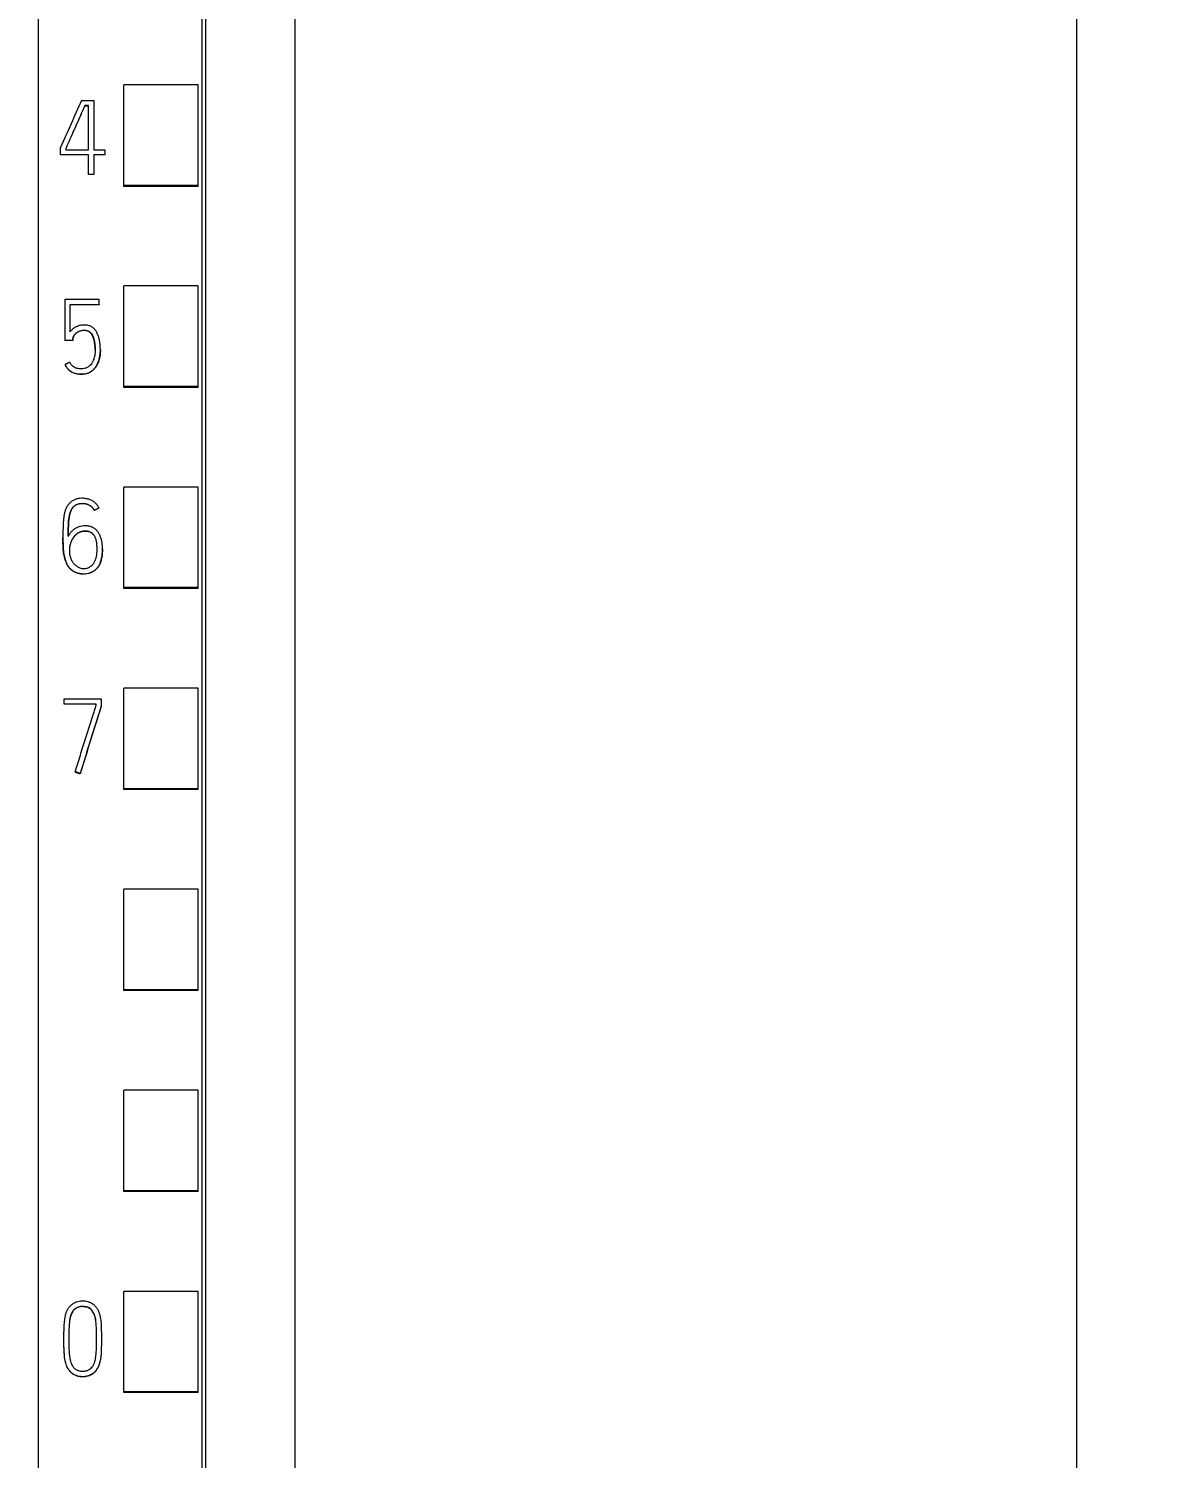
# Model space of a CAD drawing. Header units: millimetres. Extents: x 1359 to 3577, y 1333 to 3557.
# Drawn here: x 2784.92 to 2815.27, y 2979.14 to 3017.55 of the extents above; entities that cross this region are included whole.
import ezdxf

# ---------------------------------------------------------------- set-up
doc = ezdxf.new("R2010")
doc.units = ezdxf.units.MM
doc.layers.add('000-PI-Oprema', color=30, linetype='Continuous', lineweight=5)
doc.layers.add('002-PI-Kabelska kanalica', color=150, linetype='Continuous')
doc.styles.get("Standard").update_dxf_attribs({"font": 'arial.ttf'})
doc.dimstyles.new('ISO-25', dxfattribs={"dimtxt": 2.5, "dimasz": 2.5, "dimexe": 1.25, "dimexo": 0.625, "dimtad": 1, "dimtxsty": 'Standard', "dimcen": 2.5, "dimadec": 0, "dimazin": 0, "dimtfac": 1, "dimtmove": 0, "dimatfit": 3, "dimfxl": 1, "dimarcsym": 0})

# ---------------------------------------------------------------- blocks, each defined once
blk = doc.blocks.new('S7-1500 DI HF - 6ES7521-1BL00-0AB0')
at = {"layer": '000-PI-Oprema', "color": 0, "linetype": 'ByBlock', "lineweight": 0}
for p, q in [((0, 134.681), (0, 21.262)), ((34.8, 134.681), (34.8, 21.262)), ((4.4, 132.4), (4.4, 23.585)), ((2.3, 106.777), (2.3, 109.479)), ((4.3, 109.479), (2.3, 109.479)), ((4.3, 106.777), (4.3, 109.479)), ((1.166, 109.061), (1.496, 109.061)), ((1.257, 108.923), (1.257, 108.917)), ((1.354, 108.923), (1.257, 108.923)), ((1.257, 108.917), (1.354, 108.917)), ((1.354, 107.735), (1.354, 108.923)), ((1.496, 109.061), (1.496, 107.735)), ((0.605, 107.596), (0.605, 107.801)), ((1.354, 107.596), (0.605, 107.596)), ((0.744, 107.771), (0.744, 107.735)), ((0.744, 107.735), (1.354, 107.735)), ((1.354, 107.069), (1.354, 107.596)), ((1.496, 107.735), (1.79, 107.735)), ((1.496, 107.596), (1.496, 107.069)), ((1.79, 107.596), (1.496, 107.596)), ((1.79, 107.735), (1.79, 107.596)), ((1.496, 107.069), (1.354, 107.069)), ((2.3, 106.749), (2.3, 106.777)), ((4.3, 106.777), (2.3, 106.777)), ((4.3, 106.749), (2.3, 106.749)), ((4.3, 106.749), (4.3, 106.777)), ((0.722, 103.717), (0.722, 102.622)), ((1.645, 103.717), (0.722, 103.717)), ((1.645, 103.579), (1.645, 103.717)), ((2.3, 101.375), (2.3, 104.078)), ((4.3, 104.078), (2.3, 104.078)), ((4.3, 101.375), (4.3, 104.078)), ((0.86, 102.843), (0.86, 103.579)), ((0.86, 103.579), (1.645, 103.579)), ((1.645, 103.579), (1.645, 103.572)), ((0.722, 102.622), (0.722, 102.616)), ((0.722, 102.622), (0.933, 102.622)), ((0.933, 102.622), (0.933, 102.616)), ((1.673, 102.358), (1.673, 102.364)), ((0.727, 101.967), (0.727, 101.961)), ((2.3, 101.349), (2.3, 101.375)), ((4.3, 101.375), (2.3, 101.375)), ((4.3, 101.349), (2.3, 101.349)), ((4.3, 101.349), (4.3, 101.375)), ((2.3, 95.974), (2.3, 98.676)), ((4.3, 98.676), (2.3, 98.676)), ((4.3, 95.974), (4.3, 98.676)), ((1.511, 98.054), (1.511, 98.047)), ((1.639, 98.12), (1.639, 98.114)), ((0.667, 97.316), (0.667, 97.31)), ((1.73, 97.017), (1.73, 97.023)), ((2.3, 95.949), (2.3, 95.974)), ((4.3, 95.974), (2.3, 95.974)), ((4.3, 95.949), (2.3, 95.949)), ((4.3, 95.949), (4.3, 95.974)), ((0.698, 92.847), (0.698, 92.988)), ((0.698, 92.988), (1.697, 92.988)), ((1.697, 92.988), (1.697, 92.786)), ((2.3, 90.572), (2.3, 93.274)), ((4.3, 93.274), (2.3, 93.274)), ((4.3, 90.572), (4.3, 93.274)), ((0.698, 92.847), (0.698, 92.84)), ((1.558, 92.847), (0.698, 92.847)), ((1.558, 92.808), (1.558, 92.847)), ((1.697, 92.786), (1.697, 92.78)), ((0.995, 91.027), (0.995, 91.02)), ((1.128, 90.982), (1.128, 90.976)), ((2.3, 90.549), (2.3, 90.572)), ((4.3, 90.572), (2.3, 90.572)), ((4.3, 90.549), (2.3, 90.549)), ((4.3, 90.549), (4.3, 90.572)), ((2.3, 85.17), (2.3, 87.872)), ((4.3, 87.872), (2.3, 87.872)), ((4.3, 85.17), (4.3, 87.872)), ((2.3, 85.149), (2.3, 85.17)), ((4.3, 85.17), (2.3, 85.17)), ((4.3, 85.149), (2.3, 85.149)), ((4.3, 85.149), (4.3, 85.17)), ((2.3, 79.769), (2.3, 82.471)), ((4.3, 82.471), (2.3, 82.471)), ((4.3, 79.769), (4.3, 82.471)), ((2.3, 79.75), (2.3, 79.769)), ((4.3, 79.769), (2.3, 79.769)), ((4.3, 79.75), (2.3, 79.75)), ((4.3, 79.75), (4.3, 79.769)), ((2.3, 74.367), (2.3, 77.069)), ((4.3, 77.069), (2.3, 77.069)), ((4.3, 74.367), (4.3, 77.069)), ((0.685, 75.808), (0.685, 75.802)), ((1.709, 75.76), (1.709, 75.766)), ((2.3, 74.35), (2.3, 74.367)), ((4.3, 74.367), (2.3, 74.367)), ((4.3, 74.35), (2.3, 74.35)), ((4.3, 74.35), (4.3, 74.367))]:
    blk.add_line(p, q, dxfattribs=at)
at = {"layer": '000-PI-Oprema', "color": 18, "linetype": 'ByBlock', "lineweight": 0, "true_color": 0x000000}
for centre, major_axis, ratio, start_param, end_param in [((-12.853, 16.693), (438.421, 990.891), 0.022739, 1.487509, 1.488786), ((-3.234, 16.055), (311.804, 993.193), 0.017605, 1.49899, 1.500811), ((-3.259, 15.609), (312.699, 996.069), 0.017657, 1.498788, 1.500604)]:
    blk.add_ellipse(centre, major_axis=major_axis, ratio=ratio, start_param=start_param, end_param=end_param, dxfattribs=at)
at = {"layer": '000-PI-Oprema', "color": 0, "linetype": 'ByBlock', "lineweight": 0}
for points, knots in [([(4.5, 132.586), (4.5, 129.542), (4.5, 119.972), (4.5, 105.802), (4.5, 91.235), (4.5, 77.025), (4.5, 62.731), (4.5, 47.245), (4.5, 34.605), (4.5, 26.64), (4.5, 23.299)], [0, 0, 0, 0, 0.083934, 0.263736, 0.389889, 0.484142, 0.653794, 0.78188, 0.908517, 1, 1, 1, 1]), ([(6.9, 129.52), (6.9, 127.497), (6.9, 118.948), (6.9, 105.802), (6.9, 91.235), (6.9, 77.025), (6.9, 62.731), (6.9, 47.245), (6.9, 34.486), (6.9, 25.605), (6.9, 21.348), (6.9, 20.55)], [0, 0, 0, 0, 0.055935, 0.236292, 0.362833, 0.457376, 0.627551, 0.756032, 0.883059, 0.978086, 1, 1, 1, 1]), ([(27.9, 129.52), (27.9, 127.497), (27.9, 118.948), (27.9, 105.802), (27.9, 91.235), (27.9, 77.025), (27.9, 62.731), (27.9, 47.245), (27.9, 34.486), (27.9, 25.605), (27.9, 21.348), (27.9, 20.55)], [0, 0, 0, 0, 0.055935, 0.236292, 0.362833, 0.457376, 0.627551, 0.756032, 0.883059, 0.978086, 1, 1, 1, 1]), ([(1.257, 108.923), (1.247, 108.899), (1.236, 108.875), (1.215, 108.827), (1.204, 108.803), (1.172, 108.73), (1.151, 108.682), (1.109, 108.586), (1.088, 108.538), (1.045, 108.442), (1.023, 108.394), (0.98, 108.298), (0.959, 108.25), (0.916, 108.154), (0.895, 108.106), (0.852, 108.01), (0.831, 107.962), (0.798, 107.89), (0.787, 107.866), (0.771, 107.83), (0.766, 107.818), (0.755, 107.794), (0.75, 107.782), (0.744, 107.771)], [0, 0, 0, 0, 0.0625, 0.0625, 0.125, 0.125, 0.25, 0.25, 0.375, 0.375, 0.5, 0.5, 0.625, 0.625, 0.75, 0.75, 0.875, 0.875, 0.9375, 0.9375, 0.96875, 0.96875, 1, 1, 1, 1]), ([(0.744, 107.764), (0.75, 107.776), (0.755, 107.788), (0.766, 107.812), (0.771, 107.824), (0.787, 107.86), (0.798, 107.884), (0.831, 107.956), (0.852, 108.004), (0.895, 108.1), (0.916, 108.148), (0.959, 108.244), (0.98, 108.292), (1.023, 108.388), (1.045, 108.436), (1.088, 108.532), (1.109, 108.58), (1.151, 108.676), (1.172, 108.724), (1.204, 108.796), (1.215, 108.82), (1.236, 108.868), (1.247, 108.893), (1.257, 108.917)], [0, 0, 0, 0, 0.03125, 0.03125, 0.0625, 0.0625, 0.125, 0.125, 0.25, 0.25, 0.375, 0.375, 0.5, 0.5, 0.625, 0.625, 0.75, 0.75, 0.875, 0.875, 0.9375, 0.9375, 1, 1, 1, 1]), ([(0.727, 101.967), (0.74, 101.941), (0.753, 101.915), (0.777, 101.879), (0.786, 101.868), (0.805, 101.846), (0.815, 101.835), (0.836, 101.815), (0.848, 101.806), (0.871, 101.789), (0.883, 101.781), (0.908, 101.766), (0.92, 101.759), (0.947, 101.747), (0.961, 101.742), (0.988, 101.733), (1.002, 101.729), (1.031, 101.722), (1.045, 101.719), (1.074, 101.715), (1.089, 101.714), (1.111, 101.712), (1.118, 101.712), (1.133, 101.711), (1.14, 101.711), (1.162, 101.71), (1.176, 101.71), (1.206, 101.711), (1.22, 101.712), (1.249, 101.715), (1.264, 101.717), (1.293, 101.724), (1.307, 101.727), (1.349, 101.741), (1.376, 101.753), (1.414, 101.775), (1.427, 101.782), (1.45, 101.799), (1.462, 101.809), (1.484, 101.828), (1.494, 101.838), (1.514, 101.86), (1.524, 101.871), (1.551, 101.906), (1.567, 101.93), (1.588, 101.968), (1.594, 101.981), (1.607, 102.008), (1.613, 102.021), (1.629, 102.062), (1.638, 102.09), (1.652, 102.146), (1.658, 102.175), (1.665, 102.218), (1.667, 102.232), (1.669, 102.261), (1.671, 102.276), (1.673, 102.32), (1.673, 102.349), (1.673, 102.407), (1.671, 102.465), (1.665, 102.523), (1.657, 102.581), (1.653, 102.61), (1.643, 102.653), (1.64, 102.667), (1.632, 102.695), (1.628, 102.709), (1.614, 102.751), (1.603, 102.778), (1.584, 102.818), (1.577, 102.831), (1.562, 102.856), (1.554, 102.868), (1.528, 102.904), (1.509, 102.925), (1.465, 102.965), (1.44, 102.981), (1.4, 103), (1.387, 103.006), (1.358, 103.015), (1.344, 103.019), (1.315, 103.024), (1.301, 103.026), (1.271, 103.028), (1.256, 103.029), (1.227, 103.028), (1.212, 103.027), (1.183, 103.025), (1.169, 103.023), (1.14, 103.019), (1.125, 103.016), (1.097, 103.009), (1.082, 103.005), (1.054, 102.995), (1.041, 102.99), (1.014, 102.977), (1.001, 102.97), (0.976, 102.955), (0.964, 102.947), (0.94, 102.929), (0.929, 102.919), (0.908, 102.899), (0.897, 102.889), (0.878, 102.867), (0.869, 102.855), (0.86, 102.843)], [0, 0, 0, 0, 0.03125, 0.03125, 0.046875, 0.046875, 0.0625, 0.0625, 0.078125, 0.078125, 0.09375, 0.09375, 0.109375, 0.109375, 0.125, 0.125, 0.140625, 0.140625, 0.15625, 0.15625, 0.171875, 0.171875, 0.179688, 0.179688, 0.1875, 0.1875, 0.203125, 0.203125, 0.21875, 0.21875, 0.234375, 0.234375, 0.25, 0.25, 0.28125, 0.28125, 0.296875, 0.296875, 0.3125, 0.3125, 0.328125, 0.328125, 0.34375, 0.34375, 0.375, 0.375, 0.390625, 0.390625, 0.40625, 0.40625, 0.4375, 0.4375, 0.46875, 0.46875, 0.484375, 0.484375, 0.5, 0.5, 0.53125, 0.53125, 0.5625, 0.59375, 0.59375, 0.625, 0.625, 0.640625, 0.640625, 0.65625, 0.65625, 0.6875, 0.6875, 0.703125, 0.703125, 0.71875, 0.71875, 0.75, 0.75, 0.78125, 0.78125, 0.796875, 0.796875, 0.8125, 0.8125, 0.828125, 0.828125, 0.84375, 0.84375, 0.859375, 0.859375, 0.875, 0.875, 0.890625, 0.890625, 0.90625, 0.90625, 0.921875, 0.921875, 0.9375, 0.9375, 0.953125, 0.953125, 0.96875, 0.96875, 0.984375, 0.984375, 1, 1, 1, 1]), ([(0.933, 102.622), (0.933, 102.645), (0.936, 102.668), (0.945, 102.701), (0.949, 102.713), (0.958, 102.734), (0.964, 102.744), (0.976, 102.763), (0.983, 102.773), (0.998, 102.79), (1.006, 102.798), (1.023, 102.814), (1.032, 102.821), (1.051, 102.835), (1.06, 102.841), (1.08, 102.852), (1.091, 102.857), (1.112, 102.866), (1.123, 102.87), (1.156, 102.88), (1.179, 102.884), (1.213, 102.887), (1.225, 102.888), (1.248, 102.888), (1.26, 102.887), (1.283, 102.885), (1.294, 102.883), (1.311, 102.88), (1.317, 102.878), (1.328, 102.875), (1.333, 102.873), (1.35, 102.867), (1.36, 102.862), (1.38, 102.85), (1.389, 102.843), (1.406, 102.828), (1.414, 102.819), (1.429, 102.801), (1.436, 102.792), (1.454, 102.763), (1.465, 102.742), (1.482, 102.7), (1.49, 102.678), (1.51, 102.612), (1.519, 102.567), (1.527, 102.499), (1.529, 102.476), (1.532, 102.43), (1.533, 102.407), (1.534, 102.338), (1.532, 102.293), (1.524, 102.225), (1.52, 102.202), (1.513, 102.169), (1.51, 102.158), (1.504, 102.135), (1.5, 102.124), (1.489, 102.091), (1.48, 102.07), (1.465, 102.039), (1.459, 102.029), (1.447, 102.009), (1.441, 101.999), (1.421, 101.971), (1.406, 101.954), (1.381, 101.929), (1.373, 101.922), (1.354, 101.907), (1.345, 101.901), (1.325, 101.888), (1.315, 101.883), (1.294, 101.873), (1.283, 101.869), (1.249, 101.859), (1.227, 101.855), (1.192, 101.852), (1.18, 101.851), (1.157, 101.851), (1.145, 101.85), (1.111, 101.852), (1.088, 101.854), (1.054, 101.861), (1.043, 101.864), (1.021, 101.871), (1.01, 101.875), (0.978, 101.89), (0.958, 101.902), (0.93, 101.923), (0.921, 101.931), (0.905, 101.947), (0.89, 101.965), (0.877, 101.984), (0.865, 102.004), (0.86, 102.014), (0.855, 102.025)], [0, 0, 0, 0, 0.03125, 0.03125, 0.046875, 0.046875, 0.0625, 0.0625, 0.078125, 0.078125, 0.09375, 0.09375, 0.109375, 0.109375, 0.125, 0.125, 0.140625, 0.140625, 0.15625, 0.15625, 0.1875, 0.1875, 0.203125, 0.203125, 0.21875, 0.21875, 0.234375, 0.234375, 0.242187, 0.242187, 0.25, 0.25, 0.265625, 0.265625, 0.28125, 0.28125, 0.296875, 0.296875, 0.3125, 0.3125, 0.34375, 0.34375, 0.375, 0.375, 0.4375, 0.4375, 0.46875, 0.46875, 0.5, 0.5, 0.5625, 0.5625, 0.59375, 0.59375, 0.609375, 0.609375, 0.625, 0.625, 0.65625, 0.65625, 0.671875, 0.671875, 0.6875, 0.6875, 0.71875, 0.71875, 0.734375, 0.734375, 0.75, 0.75, 0.765625, 0.765625, 0.78125, 0.78125, 0.8125, 0.8125, 0.828125, 0.828125, 0.84375, 0.84375, 0.875, 0.875, 0.890625, 0.890625, 0.90625, 0.90625, 0.9375, 0.9375, 0.953125, 0.953125, 0.96875, 0.984375, 0.984375, 1, 1, 1, 1]), ([(1.534, 102.36), (1.534, 102.365), (1.534, 102.371), (1.533, 102.4), (1.532, 102.423), (1.529, 102.468), (1.527, 102.491), (1.522, 102.536), (1.518, 102.559), (1.509, 102.604), (1.503, 102.627), (1.493, 102.66), (1.49, 102.671), (1.482, 102.693), (1.478, 102.703), (1.465, 102.735), (1.455, 102.756), (1.436, 102.785), (1.429, 102.795), (1.415, 102.813), (1.407, 102.821), (1.39, 102.837), (1.381, 102.844), (1.361, 102.856), (1.35, 102.861), (1.328, 102.869), (1.317, 102.872), (1.294, 102.877), (1.283, 102.879), (1.26, 102.881), (1.249, 102.881), (1.226, 102.882), (1.214, 102.881), (1.191, 102.879), (1.179, 102.878), (1.157, 102.873), (1.134, 102.868), (1.113, 102.861), (1.091, 102.852), (1.081, 102.846), (1.051, 102.829), (1.032, 102.816), (1.006, 102.793), (0.998, 102.785), (0.983, 102.767), (0.976, 102.758), (0.964, 102.738), (0.959, 102.728), (0.949, 102.707), (0.945, 102.696), (0.939, 102.673), (0.937, 102.662), (0.934, 102.639), (0.933, 102.628), (0.933, 102.616)], [0, 0, 0, 0, 0.015899, 0.015899, 0.077406, 0.077406, 0.138912, 0.138912, 0.200418, 0.200418, 0.261925, 0.261925, 0.292678, 0.292678, 0.323431, 0.323431, 0.384937, 0.384937, 0.41569, 0.41569, 0.446443, 0.446443, 0.477197, 0.477197, 0.50795, 0.50795, 0.538703, 0.538703, 0.569456, 0.569456, 0.600209, 0.600209, 0.630962, 0.630962, 0.661715, 0.661715, 0.692469, 0.723222, 0.723222, 0.753975, 0.753975, 0.815481, 0.815481, 0.846234, 0.846234, 0.876987, 0.876987, 0.907741, 0.907741, 0.938494, 0.938494, 0.969247, 0.969247, 1, 1, 1, 1]), ([(1.673, 102.358), (1.673, 102.336), (1.673, 102.315), (1.67, 102.265), (1.668, 102.236), (1.662, 102.193), (1.66, 102.178), (1.654, 102.15), (1.651, 102.135), (1.64, 102.093), (1.632, 102.065), (1.611, 102.01), (1.599, 101.983), (1.571, 101.931), (1.556, 101.906), (1.529, 101.871), (1.52, 101.86), (1.501, 101.838), (1.49, 101.828), (1.458, 101.798), (1.434, 101.78), (1.396, 101.758), (1.383, 101.751), (1.357, 101.739), (1.343, 101.733), (1.301, 101.719), (1.273, 101.712), (1.229, 101.706), (1.214, 101.705), (1.185, 101.704), (1.17, 101.704), (1.141, 101.705), (1.126, 101.705), (1.097, 101.707), (1.082, 101.708), (1.053, 101.711), (1.038, 101.714), (1.009, 101.72), (0.995, 101.724), (0.967, 101.733), (0.953, 101.738), (0.926, 101.75), (0.913, 101.757), (0.888, 101.772), (0.875, 101.78), (0.851, 101.797), (0.84, 101.806), (0.818, 101.826), (0.808, 101.836), (0.788, 101.859), (0.779, 101.871), (0.754, 101.908), (0.74, 101.934), (0.727, 101.961)], [0, 0, 0, 0, 0.044434, 0.044434, 0.104157, 0.104157, 0.134018, 0.134018, 0.16388, 0.16388, 0.223602, 0.223602, 0.283325, 0.283325, 0.343048, 0.343048, 0.37291, 0.37291, 0.402771, 0.402771, 0.462494, 0.462494, 0.492355, 0.492355, 0.522217, 0.522217, 0.58194, 0.58194, 0.611801, 0.611801, 0.641663, 0.641663, 0.671524, 0.671524, 0.701386, 0.701386, 0.731247, 0.731247, 0.761108, 0.761108, 0.79097, 0.79097, 0.820831, 0.820831, 0.850693, 0.850693, 0.880554, 0.880554, 0.910416, 0.910416, 0.940277, 0.940277, 1, 1, 1, 1]), ([(1.639, 98.12), (1.624, 98.145), (1.608, 98.169), (1.581, 98.203), (1.572, 98.214), (1.552, 98.235), (1.542, 98.246), (1.51, 98.275), (1.486, 98.292), (1.449, 98.313), (1.436, 98.32), (1.41, 98.332), (1.396, 98.337), (1.355, 98.351), (1.327, 98.359), (1.285, 98.366), (1.271, 98.369), (1.242, 98.372), (1.227, 98.373), (1.184, 98.375), (1.155, 98.375), (1.112, 98.371), (1.098, 98.37), (1.069, 98.365), (1.055, 98.362), (1.013, 98.35), (0.986, 98.34), (0.948, 98.32), (0.935, 98.313), (0.911, 98.297), (0.899, 98.289), (0.865, 98.262), (0.844, 98.242), (0.816, 98.209), (0.807, 98.198), (0.79, 98.174), (0.782, 98.162), (0.761, 98.124), (0.748, 98.098), (0.728, 98.044), (0.72, 98.016), (0.706, 97.961), (0.7, 97.933), (0.691, 97.877), (0.688, 97.848), (0.679, 97.763), (0.675, 97.706), (0.67, 97.591), (0.669, 97.534), (0.667, 97.362), (0.666, 97.247), (0.671, 97.104), (0.673, 97.075), (0.677, 97.018), (0.679, 96.99), (0.688, 96.904), (0.697, 96.848), (0.714, 96.778), (0.718, 96.763), (0.726, 96.736), (0.73, 96.722), (0.744, 96.681), (0.754, 96.654), (0.773, 96.615), (0.779, 96.602), (0.793, 96.577), (0.801, 96.564), (0.825, 96.528), (0.842, 96.505), (0.873, 96.474), (0.883, 96.464), (0.906, 96.445), (0.918, 96.437), (0.954, 96.413), (0.979, 96.399), (1.02, 96.383), (1.034, 96.377), (1.061, 96.368), (1.075, 96.364), (1.117, 96.354), (1.146, 96.349), (1.189, 96.345), (1.204, 96.345), (1.233, 96.344), (1.247, 96.345), (1.29, 96.348), (1.319, 96.352), (1.361, 96.362), (1.375, 96.366), (1.402, 96.376), (1.416, 96.381), (1.456, 96.399), (1.481, 96.413), (1.517, 96.437), (1.528, 96.446), (1.551, 96.465), (1.562, 96.474), (1.592, 96.505), (1.611, 96.528), (1.634, 96.564), (1.641, 96.577), (1.655, 96.603), (1.661, 96.616), (1.677, 96.656), (1.686, 96.683), (1.697, 96.725), (1.7, 96.739), (1.706, 96.768), (1.709, 96.782), (1.716, 96.825), (1.72, 96.853), (1.729, 96.939), (1.732, 96.996), (1.729, 97.082), (1.727, 97.111), (1.721, 97.168), (1.716, 97.197), (1.704, 97.254), (1.696, 97.282), (1.678, 97.338), (1.668, 97.365), (1.643, 97.418), (1.628, 97.443), (1.595, 97.491), (1.577, 97.513), (1.544, 97.543), (1.533, 97.553), (1.509, 97.569), (1.496, 97.577), (1.471, 97.591), (1.457, 97.597), (1.43, 97.607), (1.416, 97.612), (1.373, 97.623), (1.345, 97.628), (1.301, 97.632), (1.286, 97.633), (1.257, 97.633), (1.242, 97.633), (1.198, 97.631), (1.169, 97.627), (1.126, 97.617), (1.112, 97.613), (1.084, 97.604), (1.071, 97.598), (1.031, 97.581), (1.006, 97.566), (0.969, 97.541), (0.958, 97.533), (0.935, 97.514), (0.924, 97.505), (0.893, 97.474), (0.873, 97.452), (0.838, 97.405), (0.823, 97.38), (0.809, 97.354)], [0, 0, 0, 0, 0.015625, 0.015625, 0.023438, 0.023438, 0.03125, 0.03125, 0.046875, 0.046875, 0.054688, 0.054688, 0.0625, 0.0625, 0.078125, 0.078125, 0.085938, 0.085938, 0.09375, 0.09375, 0.109375, 0.109375, 0.117188, 0.117188, 0.125, 0.125, 0.140625, 0.140625, 0.148438, 0.148438, 0.15625, 0.15625, 0.171875, 0.171875, 0.179688, 0.179688, 0.1875, 0.1875, 0.203125, 0.203125, 0.21875, 0.21875, 0.234375, 0.234375, 0.25, 0.25, 0.28125, 0.28125, 0.3125, 0.3125, 0.375, 0.375, 0.390625, 0.390625, 0.40625, 0.40625, 0.4375, 0.4375, 0.445313, 0.445313, 0.453125, 0.453125, 0.46875, 0.46875, 0.476563, 0.476563, 0.484375, 0.484375, 0.5, 0.5, 0.507813, 0.507813, 0.515625, 0.515625, 0.53125, 0.53125, 0.539063, 0.539063, 0.546875, 0.546875, 0.5625, 0.5625, 0.570313, 0.570313, 0.578125, 0.578125, 0.59375, 0.59375, 0.601563, 0.601563, 0.609375, 0.609375, 0.625, 0.625, 0.632813, 0.632813, 0.640625, 0.640625, 0.65625, 0.65625, 0.664063, 0.664063, 0.671875, 0.671875, 0.6875, 0.6875, 0.695313, 0.695313, 0.703125, 0.703125, 0.71875, 0.71875, 0.75, 0.75, 0.765625, 0.765625, 0.78125, 0.78125, 0.796875, 0.796875, 0.8125, 0.8125, 0.828125, 0.828125, 0.84375, 0.84375, 0.851563, 0.851563, 0.859375, 0.859375, 0.867188, 0.867188, 0.875, 0.875, 0.890625, 0.890625, 0.898438, 0.898438, 0.90625, 0.90625, 0.921875, 0.921875, 0.929688, 0.929688, 0.9375, 0.9375, 0.953125, 0.953125, 0.960938, 0.960938, 0.96875, 0.96875, 0.984375, 0.984375, 1, 1, 1, 1]), ([(0.809, 97.354), (0.809, 97.415), (0.81, 97.476), (0.812, 97.567), (0.813, 97.597), (0.815, 97.658), (0.816, 97.688), (0.82, 97.749), (0.823, 97.779), (0.829, 97.84), (0.834, 97.87), (0.843, 97.915), (0.846, 97.93), (0.854, 97.96), (0.858, 97.975), (0.872, 98.019), (0.883, 98.047), (0.902, 98.081), (0.906, 98.088), (0.914, 98.101), (0.918, 98.108), (0.932, 98.126), (0.942, 98.138), (0.958, 98.155), (0.963, 98.16), (0.975, 98.171), (0.981, 98.176), (1, 98.189), (1.013, 98.197), (1.034, 98.207), (1.041, 98.21), (1.056, 98.216), (1.063, 98.218), (1.086, 98.225), (1.101, 98.228), (1.131, 98.233), (1.147, 98.234), (1.178, 98.236), (1.193, 98.236), (1.224, 98.235), (1.24, 98.234), (1.27, 98.23), (1.293, 98.225), (1.315, 98.219), (1.33, 98.214), (1.337, 98.211), (1.359, 98.202), (1.373, 98.195), (1.399, 98.18), (1.412, 98.171), (1.43, 98.157), (1.436, 98.152), (1.448, 98.141), (1.453, 98.136), (1.469, 98.119), (1.479, 98.107), (1.496, 98.081), (1.504, 98.068), (1.511, 98.054)], [0, 0, 0, 0, 0.125, 0.125, 0.1875, 0.1875, 0.25, 0.25, 0.3125, 0.3125, 0.375, 0.375, 0.40625, 0.40625, 0.4375, 0.4375, 0.5, 0.5, 0.515625, 0.515625, 0.53125, 0.53125, 0.5625, 0.5625, 0.578125, 0.578125, 0.59375, 0.59375, 0.625, 0.625, 0.640625, 0.640625, 0.65625, 0.65625, 0.6875, 0.6875, 0.71875, 0.71875, 0.75, 0.75, 0.78125, 0.78125, 0.8125, 0.828125, 0.828125, 0.84375, 0.84375, 0.875, 0.875, 0.90625, 0.90625, 0.921875, 0.921875, 0.9375, 0.9375, 0.96875, 0.96875, 1, 1, 1, 1]), ([(1.511, 98.047), (1.497, 98.075), (1.48, 98.101), (1.454, 98.129), (1.448, 98.134), (1.437, 98.145), (1.431, 98.15), (1.413, 98.164), (1.4, 98.173), (1.374, 98.189), (1.36, 98.195), (1.331, 98.207), (1.316, 98.212), (1.287, 98.22), (1.272, 98.223), (1.241, 98.228), (1.225, 98.229), (1.179, 98.231), (1.149, 98.229), (1.103, 98.222), (1.088, 98.219), (1.058, 98.211), (1.044, 98.205), (1.016, 98.192), (1.002, 98.184), (0.977, 98.167), (0.965, 98.157), (0.944, 98.135), (0.934, 98.123), (0.915, 98.098), (0.907, 98.085), (0.892, 98.058), (0.886, 98.044), (0.874, 98.016), (0.868, 98.001), (0.854, 97.958), (0.847, 97.928), (0.835, 97.868), (0.83, 97.838), (0.823, 97.777), (0.82, 97.746), (0.817, 97.685), (0.815, 97.654), (0.813, 97.593), (0.812, 97.562), (0.81, 97.47), (0.809, 97.409), (0.809, 97.348)], [0, 0, 0, 0, 0.0625, 0.0625, 0.078125, 0.078125, 0.09375, 0.09375, 0.125, 0.125, 0.15625, 0.15625, 0.1875, 0.1875, 0.21875, 0.21875, 0.25, 0.25, 0.3125, 0.3125, 0.34375, 0.34375, 0.375, 0.375, 0.40625, 0.40625, 0.4375, 0.4375, 0.46875, 0.46875, 0.5, 0.5, 0.53125, 0.53125, 0.5625, 0.5625, 0.625, 0.625, 0.6875, 0.6875, 0.75, 0.75, 0.8125, 0.8125, 0.875, 0.875, 1, 1, 1, 1]), ([(1.73, 97.017), (1.73, 96.971), (1.728, 96.925), (1.72, 96.851), (1.716, 96.822), (1.709, 96.78), (1.707, 96.765), (1.701, 96.737), (1.698, 96.723), (1.687, 96.68), (1.678, 96.653), (1.662, 96.613), (1.656, 96.599), (1.643, 96.573), (1.636, 96.561), (1.612, 96.524), (1.594, 96.501), (1.564, 96.471), (1.554, 96.461), (1.531, 96.442), (1.52, 96.433), (1.484, 96.408), (1.458, 96.394), (1.419, 96.376), (1.405, 96.371), (1.378, 96.361), (1.364, 96.357), (1.322, 96.346), (1.293, 96.342), (1.25, 96.339), (1.235, 96.338), (1.206, 96.338), (1.191, 96.339), (1.148, 96.343), (1.119, 96.347), (1.077, 96.358), (1.063, 96.362), (1.035, 96.371), (1.022, 96.376), (0.982, 96.392), (0.956, 96.405), (0.926, 96.425), (0.92, 96.429), (0.908, 96.438), (0.902, 96.442), (0.885, 96.456), (0.874, 96.466), (0.844, 96.497), (0.826, 96.519), (0.802, 96.555), (0.795, 96.568), (0.78, 96.593), (0.774, 96.606), (0.756, 96.645), (0.745, 96.672), (0.726, 96.727), (0.718, 96.754), (0.705, 96.811), (0.699, 96.839), (0.689, 96.896), (0.682, 96.953), (0.677, 97.01), (0.673, 97.067), (0.672, 97.096), (0.668, 97.186), (0.667, 97.248), (0.667, 97.31)], [0, 0, 0, 0, 0.061961, 0.061961, 0.100808, 0.100808, 0.120232, 0.120232, 0.139655, 0.139655, 0.178502, 0.178502, 0.197926, 0.197926, 0.217349, 0.217349, 0.256196, 0.256196, 0.27562, 0.27562, 0.295043, 0.295043, 0.33389, 0.33389, 0.353314, 0.353314, 0.372737, 0.372737, 0.411584, 0.411584, 0.431008, 0.431008, 0.450431, 0.450431, 0.489278, 0.489278, 0.508702, 0.508702, 0.528125, 0.528125, 0.566972, 0.566972, 0.576684, 0.576684, 0.586396, 0.586396, 0.605819, 0.605819, 0.644666, 0.644666, 0.66409, 0.66409, 0.683513, 0.683513, 0.72236, 0.72236, 0.761207, 0.761207, 0.800054, 0.800054, 0.838901, 0.877748, 0.877748, 0.916595, 0.916595, 1, 1, 1, 1]), ([(1.082, 97.448), (1.108, 97.462), (1.135, 97.473), (1.178, 97.483), (1.192, 97.486), (1.222, 97.49), (1.251, 97.493), (1.28, 97.492), (1.31, 97.491), (1.325, 97.489), (1.354, 97.484), (1.368, 97.48), (1.396, 97.471), (1.41, 97.465), (1.435, 97.451), (1.447, 97.443), (1.469, 97.424), (1.48, 97.413), (1.498, 97.39), (1.506, 97.378), (1.521, 97.353), (1.528, 97.34), (1.546, 97.299), (1.555, 97.272), (1.566, 97.229), (1.569, 97.215), (1.574, 97.186), (1.577, 97.172), (1.582, 97.128), (1.584, 97.099), (1.586, 97.041), (1.586, 97.012), (1.584, 96.926), (1.579, 96.868), (1.562, 96.781), (1.554, 96.753), (1.539, 96.712), (1.534, 96.698), (1.521, 96.671), (1.514, 96.658), (1.491, 96.621), (1.473, 96.599), (1.446, 96.573), (1.441, 96.568), (1.43, 96.558), (1.424, 96.554), (1.407, 96.541), (1.394, 96.533), (1.369, 96.519), (1.356, 96.512), (1.328, 96.502), (1.3, 96.494), (1.271, 96.489), (1.241, 96.487), (1.226, 96.486), (1.197, 96.488), (1.182, 96.489), (1.154, 96.495), (1.139, 96.498), (1.097, 96.513), (1.071, 96.526), (1.035, 96.551), (1.023, 96.56), (1, 96.579), (0.979, 96.599), (0.96, 96.621), (0.941, 96.644), (0.933, 96.656), (0.908, 96.693), (0.895, 96.718), (0.878, 96.759), (0.873, 96.772), (0.864, 96.8), (0.86, 96.815), (0.85, 96.857), (0.845, 96.886), (0.842, 96.929), (0.841, 96.944), (0.841, 96.973), (0.841, 96.988), (0.843, 97.032), (0.847, 97.061), (0.857, 97.118), (0.865, 97.146), (0.879, 97.188), (0.884, 97.201), (0.896, 97.228), (0.902, 97.241), (0.922, 97.28), (0.937, 97.305), (0.963, 97.34), (0.972, 97.352), (0.991, 97.374), (1.001, 97.385), (1.033, 97.415), (1.056, 97.433), (1.082, 97.448)], [0, 0, 0, 0, 0.03125, 0.03125, 0.046875, 0.046875, 0.0625, 0.078125, 0.078125, 0.09375, 0.09375, 0.109375, 0.109375, 0.125, 0.125, 0.140625, 0.140625, 0.15625, 0.15625, 0.171875, 0.171875, 0.1875, 0.1875, 0.21875, 0.21875, 0.234375, 0.234375, 0.25, 0.25, 0.28125, 0.28125, 0.3125, 0.3125, 0.375, 0.375, 0.40625, 0.40625, 0.421875, 0.421875, 0.4375, 0.4375, 0.46875, 0.46875, 0.476562, 0.476562, 0.484375, 0.484375, 0.5, 0.5, 0.515625, 0.515625, 0.53125, 0.546875, 0.546875, 0.5625, 0.5625, 0.578125, 0.578125, 0.59375, 0.59375, 0.625, 0.625, 0.640625, 0.640625, 0.65625, 0.671875, 0.671875, 0.6875, 0.6875, 0.71875, 0.71875, 0.734375, 0.734375, 0.75, 0.75, 0.78125, 0.78125, 0.796875, 0.796875, 0.8125, 0.8125, 0.84375, 0.84375, 0.875, 0.875, 0.890625, 0.890625, 0.90625, 0.90625, 0.9375, 0.9375, 0.953125, 0.953125, 0.96875, 0.96875, 1, 1, 1, 1]), ([(1.082, 97.442), (1.056, 97.427), (1.033, 97.409), (1.001, 97.379), (0.991, 97.368), (0.972, 97.346), (0.963, 97.334), (0.937, 97.299), (0.922, 97.274), (0.902, 97.235), (0.896, 97.222), (0.884, 97.195), (0.879, 97.181), (0.865, 97.14), (0.857, 97.112), (0.849, 97.069), (0.847, 97.054), (0.844, 97.025), (0.842, 97.011), (0.841, 96.985), (0.841, 96.975), (0.841, 96.964)], [0, 0, 0, 0, 0.157122, 0.157122, 0.235682, 0.235682, 0.314243, 0.314243, 0.471365, 0.471365, 0.549925, 0.549925, 0.628486, 0.628486, 0.785608, 0.785608, 0.864168, 0.864168, 0.942729, 0.942729, 1, 1, 1, 1]), ([(1.503, 97.376), (1.498, 97.383), (1.493, 97.39), (1.479, 97.408), (1.468, 97.418), (1.452, 97.433), (1.446, 97.437), (1.434, 97.446), (1.427, 97.449), (1.408, 97.46), (1.395, 97.465), (1.367, 97.475), (1.352, 97.478), (1.324, 97.483), (1.309, 97.485), (1.28, 97.486), (1.265, 97.486), (1.221, 97.485), (1.192, 97.481), (1.15, 97.47), (1.135, 97.466), (1.115, 97.458), (1.108, 97.455), (1.095, 97.449), (1.088, 97.445), (1.082, 97.442)], [0, 0, 0, 0, 0.053747, 0.053747, 0.148372, 0.148372, 0.195685, 0.195685, 0.242998, 0.242998, 0.337623, 0.337623, 0.432248, 0.432248, 0.526874, 0.526874, 0.621499, 0.621499, 0.810749, 0.810749, 0.905375, 0.905375, 0.952687, 0.952687, 1, 1, 1, 1]), ([(0.995, 91.027), (1.042, 91.175), (1.089, 91.324), (1.159, 91.546), (1.182, 91.621), (1.228, 91.769), (1.252, 91.843), (1.287, 91.955), (1.299, 91.992), (1.322, 92.066), (1.334, 92.103), (1.369, 92.215), (1.392, 92.289), (1.439, 92.437), (1.462, 92.512), (1.498, 92.623), (1.509, 92.66), (1.527, 92.716), (1.533, 92.734), (1.542, 92.762), (1.545, 92.771), (1.551, 92.79), (1.555, 92.799), (1.558, 92.808)], [0, 0, 0, 0, 0.25, 0.25, 0.375, 0.375, 0.5, 0.5, 0.5625, 0.5625, 0.625, 0.625, 0.75, 0.75, 0.875, 0.875, 0.9375, 0.9375, 0.96875, 0.96875, 0.984375, 0.984375, 1, 1, 1, 1]), ([(1.026, 76.779), (1.052, 76.789), (1.078, 76.796), (1.13, 76.805), (1.157, 76.808), (1.212, 76.809), (1.238, 76.807), (1.292, 76.8), (1.318, 76.794), (1.357, 76.783), (1.37, 76.778), (1.395, 76.769), (1.42, 76.758), (1.444, 76.746), (1.461, 76.735), (1.467, 76.732), (1.478, 76.724), (1.483, 76.72), (1.51, 76.7), (1.53, 76.681), (1.556, 76.651), (1.564, 76.64), (1.58, 76.619), (1.588, 76.607), (1.609, 76.573), (1.621, 76.549), (1.642, 76.5), (1.651, 76.475), (1.663, 76.436), (1.667, 76.423), (1.673, 76.397), (1.682, 76.358), (1.697, 76.266), (1.702, 76.187), (1.707, 76.081), (1.708, 76.028), (1.709, 75.922), (1.709, 75.869), (1.709, 75.763), (1.709, 75.657), (1.708, 75.551), (1.704, 75.446), (1.702, 75.393), (1.691, 75.287), (1.682, 75.235), (1.665, 75.17), (1.662, 75.157), (1.653, 75.131), (1.649, 75.118), (1.635, 75.08), (1.624, 75.056), (1.606, 75.019), (1.599, 75.008), (1.585, 74.984), (1.578, 74.973), (1.555, 74.94), (1.537, 74.92), (1.508, 74.892), (1.498, 74.883), (1.482, 74.871), (1.477, 74.867), (1.465, 74.859), (1.46, 74.855), (1.431, 74.837), (1.407, 74.826), (1.369, 74.811), (1.356, 74.807), (1.33, 74.8), (1.316, 74.796), (1.277, 74.789), (1.25, 74.786), (1.21, 74.784), (1.196, 74.784), (1.169, 74.785), (1.155, 74.786), (1.115, 74.79), (1.088, 74.795), (1.049, 74.806), (1.037, 74.81), (1.011, 74.819), (0.998, 74.824), (0.961, 74.841), (0.938, 74.855), (0.905, 74.878), (0.895, 74.887), (0.874, 74.905), (0.865, 74.915), (0.837, 74.945), (0.821, 74.966), (0.799, 75.001), (0.792, 75.012), (0.779, 75.036), (0.773, 75.048), (0.757, 75.085), (0.747, 75.11), (0.735, 75.149), (0.731, 75.162), (0.725, 75.188), (0.722, 75.201), (0.713, 75.241), (0.709, 75.267), (0.691, 75.4), (0.688, 75.507), (0.686, 75.668), (0.685, 75.721), (0.685, 75.828), (0.685, 75.882), (0.687, 75.989), (0.688, 76.042), (0.693, 76.149), (0.696, 76.202), (0.707, 76.308), (0.714, 76.361), (0.732, 76.44), (0.739, 76.466), (0.753, 76.504), (0.758, 76.517), (0.769, 76.542), (0.775, 76.555), (0.795, 76.591), (0.81, 76.614), (0.836, 76.646), (0.846, 76.656), (0.865, 76.676), (0.875, 76.686), (0.906, 76.713), (0.928, 76.729), (0.963, 76.75), (0.976, 76.757), (0.994, 76.766), (1.004, 76.77), (1.015, 76.775), (1.02, 76.777), (1.023, 76.778), (1.025, 76.779), (1.026, 76.779)], [0, 0, 0, 0, 0.015625, 0.015625, 0.03125, 0.03125, 0.046875, 0.046875, 0.0625, 0.0625, 0.070313, 0.070313, 0.078125, 0.085938, 0.085938, 0.089844, 0.089844, 0.09375, 0.09375, 0.109375, 0.109375, 0.117188, 0.117188, 0.125, 0.125, 0.140625, 0.140625, 0.15625, 0.15625, 0.164063, 0.164063, 0.171875, 0.1875, 0.21875, 0.21875, 0.25, 0.25, 0.28125, 0.28125, 0.3125, 0.34375, 0.34375, 0.375, 0.375, 0.40625, 0.40625, 0.414063, 0.414063, 0.421875, 0.421875, 0.4375, 0.4375, 0.445313, 0.445313, 0.453125, 0.453125, 0.46875, 0.46875, 0.476563, 0.476563, 0.480469, 0.480469, 0.484375, 0.484375, 0.5, 0.5, 0.507813, 0.507813, 0.515625, 0.515625, 0.53125, 0.53125, 0.539063, 0.539063, 0.546875, 0.546875, 0.5625, 0.5625, 0.570313, 0.570313, 0.578125, 0.578125, 0.59375, 0.59375, 0.601563, 0.601563, 0.609375, 0.609375, 0.625, 0.625, 0.632813, 0.632813, 0.640625, 0.640625, 0.65625, 0.65625, 0.664063, 0.664063, 0.671875, 0.671875, 0.6875, 0.6875, 0.75, 0.75, 0.78125, 0.78125, 0.8125, 0.8125, 0.84375, 0.84375, 0.875, 0.875, 0.90625, 0.90625, 0.921875, 0.921875, 0.929688, 0.929688, 0.9375, 0.9375, 0.953125, 0.953125, 0.960938, 0.960938, 0.96875, 0.96875, 0.984375, 0.984375, 0.992188, 0.992188, 0.996094, 0.998047, 0.999023, 0.999023, 1, 1, 1, 1]), ([(1.369, 76.626), (1.389, 76.615), (1.407, 76.602), (1.439, 76.571), (1.453, 76.553), (1.478, 76.516), (1.489, 76.496), (1.508, 76.456), (1.517, 76.435), (1.538, 76.371), (1.547, 76.328), (1.555, 76.262), (1.557, 76.239), (1.561, 76.195), (1.562, 76.172), (1.567, 76.061), (1.57, 75.971), (1.571, 75.793), (1.57, 75.703), (1.569, 75.569), (1.568, 75.502), (1.564, 75.435), (1.561, 75.391), (1.558, 75.368), (1.55, 75.302), (1.542, 75.258), (1.525, 75.193), (1.519, 75.172), (1.508, 75.14), (1.504, 75.13), (1.495, 75.109), (1.485, 75.089), (1.474, 75.07), (1.462, 75.051), (1.455, 75.041), (1.434, 75.015), (1.419, 74.999), (1.391, 74.979), (1.382, 74.973), (1.362, 74.962), (1.352, 74.957), (1.331, 74.948), (1.321, 74.945), (1.299, 74.938), (1.288, 74.935), (1.255, 74.929), (1.233, 74.926), (1.2, 74.925), (1.188, 74.925), (1.166, 74.926), (1.155, 74.927), (1.122, 74.932), (1.1, 74.937), (1.068, 74.947), (1.057, 74.951), (1.036, 74.96), (1.016, 74.97), (0.998, 74.983), (0.985, 74.993), (0.98, 74.997), (0.972, 75.005), (0.968, 75.009), (0.956, 75.021), (0.949, 75.029), (0.936, 75.047), (0.93, 75.057), (0.912, 75.086), (0.903, 75.106), (0.886, 75.147), (0.879, 75.169), (0.87, 75.201), (0.867, 75.212), (0.862, 75.233), (0.854, 75.266), (0.849, 75.299), (0.84, 75.364), (0.836, 75.408), (0.828, 75.54), (0.827, 75.628), (0.827, 75.761), (0.827, 75.805), (0.828, 75.893), (0.828, 76.025), (0.833, 76.157), (0.843, 76.267), (0.846, 76.289), (0.853, 76.333), (0.857, 76.355), (0.864, 76.387), (0.867, 76.397), (0.874, 76.419), (0.877, 76.429), (0.889, 76.46), (0.898, 76.48), (0.914, 76.508), (0.92, 76.518), (0.933, 76.536), (0.939, 76.545), (0.96, 76.571), (0.976, 76.586), (1.001, 76.607), (1.01, 76.614), (1.029, 76.626), (1.038, 76.632), (1.068, 76.646), (1.089, 76.653), (1.132, 76.662), (1.154, 76.664), (1.198, 76.665), (1.22, 76.664), (1.264, 76.659), (1.286, 76.656), (1.318, 76.648), (1.329, 76.644), (1.344, 76.638), (1.349, 76.636), (1.357, 76.633), (1.359, 76.632), (1.364, 76.629), (1.367, 76.628), (1.369, 76.626)], [0, 0, 0, 0, 0.015625, 0.015625, 0.03125, 0.03125, 0.046875, 0.046875, 0.0625, 0.0625, 0.09375, 0.09375, 0.109375, 0.109375, 0.125, 0.125, 0.1875, 0.1875, 0.25, 0.25, 0.28125, 0.296875, 0.296875, 0.3125, 0.3125, 0.34375, 0.34375, 0.359375, 0.359375, 0.367188, 0.367188, 0.375, 0.382813, 0.382813, 0.390625, 0.390625, 0.40625, 0.40625, 0.414063, 0.414063, 0.421875, 0.421875, 0.429688, 0.429688, 0.4375, 0.4375, 0.453125, 0.453125, 0.460938, 0.460938, 0.46875, 0.46875, 0.484375, 0.484375, 0.492188, 0.492188, 0.5, 0.507813, 0.507813, 0.511719, 0.511719, 0.515625, 0.515625, 0.523438, 0.523438, 0.53125, 0.53125, 0.546875, 0.546875, 0.5625, 0.5625, 0.570313, 0.570313, 0.578125, 0.59375, 0.59375, 0.625, 0.625, 0.6875, 0.6875, 0.71875, 0.71875, 0.75, 0.8125, 0.8125, 0.828125, 0.828125, 0.84375, 0.84375, 0.851563, 0.851563, 0.859375, 0.859375, 0.875, 0.875, 0.882813, 0.882813, 0.890625, 0.890625, 0.90625, 0.90625, 0.914063, 0.914063, 0.921875, 0.921875, 0.9375, 0.9375, 0.953125, 0.953125, 0.96875, 0.96875, 0.984375, 0.984375, 0.992187, 0.992187, 0.996094, 0.996094, 0.998047, 0.998047, 1, 1, 1, 1]), ([(1.369, 76.62), (1.349, 76.631), (1.328, 76.639), (1.296, 76.647), (1.285, 76.649), (1.263, 76.653), (1.252, 76.655), (1.219, 76.658), (1.196, 76.659), (1.152, 76.658), (1.13, 76.655), (1.097, 76.648), (1.086, 76.645), (1.065, 76.638), (1.054, 76.633), (1.034, 76.623), (1.025, 76.618), (1.006, 76.605), (0.997, 76.598), (0.98, 76.583), (0.972, 76.576), (0.956, 76.559), (0.949, 76.551), (0.928, 76.524), (0.916, 76.505), (0.9, 76.476), (0.895, 76.466), (0.886, 76.445), (0.882, 76.435), (0.87, 76.403), (0.864, 76.382), (0.85, 76.316), (0.844, 76.272), (0.836, 76.184), (0.833, 76.139), (0.83, 76.05), (0.829, 76.006), (0.828, 75.917), (0.827, 75.872), (0.827, 75.789), (0.827, 75.751), (0.827, 75.712)], [0, 0, 0, 0, 0.050692, 0.050692, 0.076038, 0.076038, 0.101384, 0.101384, 0.152076, 0.152076, 0.202768, 0.202768, 0.228114, 0.228114, 0.25346, 0.25346, 0.278806, 0.278806, 0.304152, 0.304152, 0.329498, 0.329498, 0.354844, 0.354844, 0.405536, 0.405536, 0.430882, 0.430882, 0.456228, 0.456228, 0.506919, 0.506919, 0.608303, 0.608303, 0.709687, 0.709687, 0.811071, 0.811071, 0.912455, 0.912455, 1, 1, 1, 1]), ([(1.571, 75.808), (1.571, 75.834), (1.571, 75.86), (1.57, 75.974), (1.567, 76.062), (1.56, 76.194), (1.558, 76.238), (1.546, 76.325), (1.537, 76.368), (1.52, 76.42), (1.516, 76.431), (1.507, 76.451), (1.503, 76.462), (1.488, 76.492), (1.478, 76.511), (1.459, 76.538), (1.452, 76.547), (1.438, 76.565), (1.423, 76.581), (1.406, 76.595), (1.393, 76.605), (1.388, 76.609), (1.379, 76.615), (1.374, 76.617), (1.369, 76.62)], [0, 0, 0, 0, 0.088977, 0.088977, 0.392651, 0.392651, 0.544488, 0.544488, 0.696326, 0.696326, 0.734285, 0.734285, 0.772244, 0.772244, 0.848163, 0.848163, 0.886122, 0.886122, 0.924081, 0.962041, 0.962041, 0.98102, 0.98102, 1, 1, 1, 1]), ([(0.685, 75.802), (0.685, 75.738), (0.686, 75.674), (0.687, 75.557), (0.688, 75.503), (0.692, 75.422), (0.694, 75.395), (0.699, 75.342), (0.702, 75.315), (0.712, 75.235), (0.723, 75.182), (0.743, 75.118), (0.747, 75.105), (0.757, 75.08), (0.762, 75.067), (0.778, 75.031), (0.791, 75.007), (0.813, 74.973), (0.82, 74.962), (0.837, 74.941), (0.845, 74.93), (0.872, 74.9), (0.892, 74.882), (0.925, 74.858), (0.936, 74.851), (0.959, 74.837), (0.971, 74.83), (1.008, 74.813), (1.033, 74.804), (1.073, 74.793), (1.086, 74.79), (1.112, 74.785), (1.126, 74.783), (1.166, 74.779), (1.193, 74.777), (1.234, 74.779), (1.247, 74.78), (1.274, 74.783), (1.287, 74.785), (1.327, 74.792), (1.352, 74.799), (1.39, 74.813), (1.403, 74.818), (1.428, 74.83), (1.439, 74.837), (1.474, 74.857), (1.496, 74.874), (1.535, 74.911), (1.553, 74.932), (1.576, 74.965), (1.584, 74.976), (1.598, 74.999), (1.605, 75.011), (1.623, 75.047), (1.634, 75.071), (1.653, 75.122), (1.661, 75.147), (1.675, 75.199), (1.681, 75.226), (1.69, 75.279), (1.701, 75.358), (1.704, 75.438), (1.708, 75.545), (1.709, 75.634), (1.709, 75.724), (1.709, 75.76)], [0, 0, 0, 0, 0.074801, 0.074801, 0.137845, 0.137845, 0.169367, 0.169367, 0.200889, 0.200889, 0.263933, 0.263933, 0.279694, 0.279694, 0.295455, 0.295455, 0.326976, 0.326976, 0.342737, 0.342737, 0.358498, 0.358498, 0.39002, 0.39002, 0.405781, 0.405781, 0.421542, 0.421542, 0.453064, 0.453064, 0.468825, 0.468825, 0.484586, 0.484586, 0.516108, 0.516108, 0.531869, 0.531869, 0.54763, 0.54763, 0.579151, 0.579151, 0.594912, 0.594912, 0.610673, 0.610673, 0.642195, 0.642195, 0.673717, 0.673717, 0.689478, 0.689478, 0.705239, 0.705239, 0.736761, 0.736761, 0.768283, 0.768283, 0.799805, 0.799805, 0.831326, 0.89437, 0.89437, 0.957414, 1, 1, 1, 1])]:
    blk.add_open_spline(points, degree=3, knots=knots, dxfattribs=at)
for points, weights in [([(0.855, 102.025), (0.791, 101.996), (0.727, 101.967)], [0.499999672742, 0.500000327258, 0.499999672742]), ([(1.511, 98.054), (1.575, 98.087), (1.639, 98.12)], [0.500000013726, 0.499999986274, 0.500000013726]), ([(1.639, 98.114), (1.575, 98.081), (1.511, 98.047)], [0.499999887703, 0.500000112297, 0.499999887703]), ([(1.128, 90.982), (1.062, 91.004), (0.995, 91.027)], [0.50000090382, 0.49999909618, 0.50000090382]), ([(0.995, 91.02), (1.062, 90.998), (1.128, 90.976)], [0.500000438463, 0.499999561537, 0.500000438463])]:
    blk.add_rational_spline(points, weights, degree=2, dxfattribs=at)
blk = doc.blocks.new('*D109')
at = {"color": 0, "lineweight": -2, "transparency": 16777216}
for p, q in [((2541.571, 2980.678), (2541.571, 3096.864)), ((2889.571, 2980.678), (2889.571, 3096.864)), ((2544.071, 3095.614), (2887.071, 3095.614))]:
    blk.add_line(p, q, dxfattribs=at)
at = {"color": 0, "transparency": 16777216}
for points in [[(2544.071, 3096.031), (2544.071, 3095.197), (2541.571, 3095.614)], [(2887.071, 3096.031), (2887.071, 3095.197), (2889.571, 3095.614)]]:
    blk.add_solid(points, dxfattribs=at)
at = {"layer": 'Defpoints', "color": 0, "transparency": 16777216}
for p in [(2889.571, 3095.614), (2541.571, 2980.053), (2889.571, 2980.053)]:
    blk.add_point(p, dxfattribs=at)
at = {"color": 0, "transparency": 16777216, "insert": (2715.571, 3097.516), "char_height": 2.5, "attachment_point": 5}
blk.add_mtext('348', dxfattribs=at)

msp = doc.modelspace()

# ---------------------------------------------------------------- block references
at = {"layer": '002-PI-Kabelska kanalica', "color": 0, "linetype": 'ByBlock', "lineweight": 0}
for p in [(2750.371, 2906.556), (2785.171, 2906.556)]:
    msp.add_blockref('S7-1500 DI HF - 6ES7521-1BL00-0AB0', p, dxfattribs=at)

# ---------------------------------------------------------------- dimensions: what is measured, and where the dimension line sits
dim = msp.add_linear_dim(base=(2889.571, 3095.614), p1=(2541.571, 2980.053), p2=(2889.571, 2980.053), dimstyle='ISO-25')
dim.commit()
dim.dimension.update_dxf_attribs({"geometry": '*D109', "text_midpoint": (2715.571, 3097.516)})

doc.saveas('drawing.dxf')
